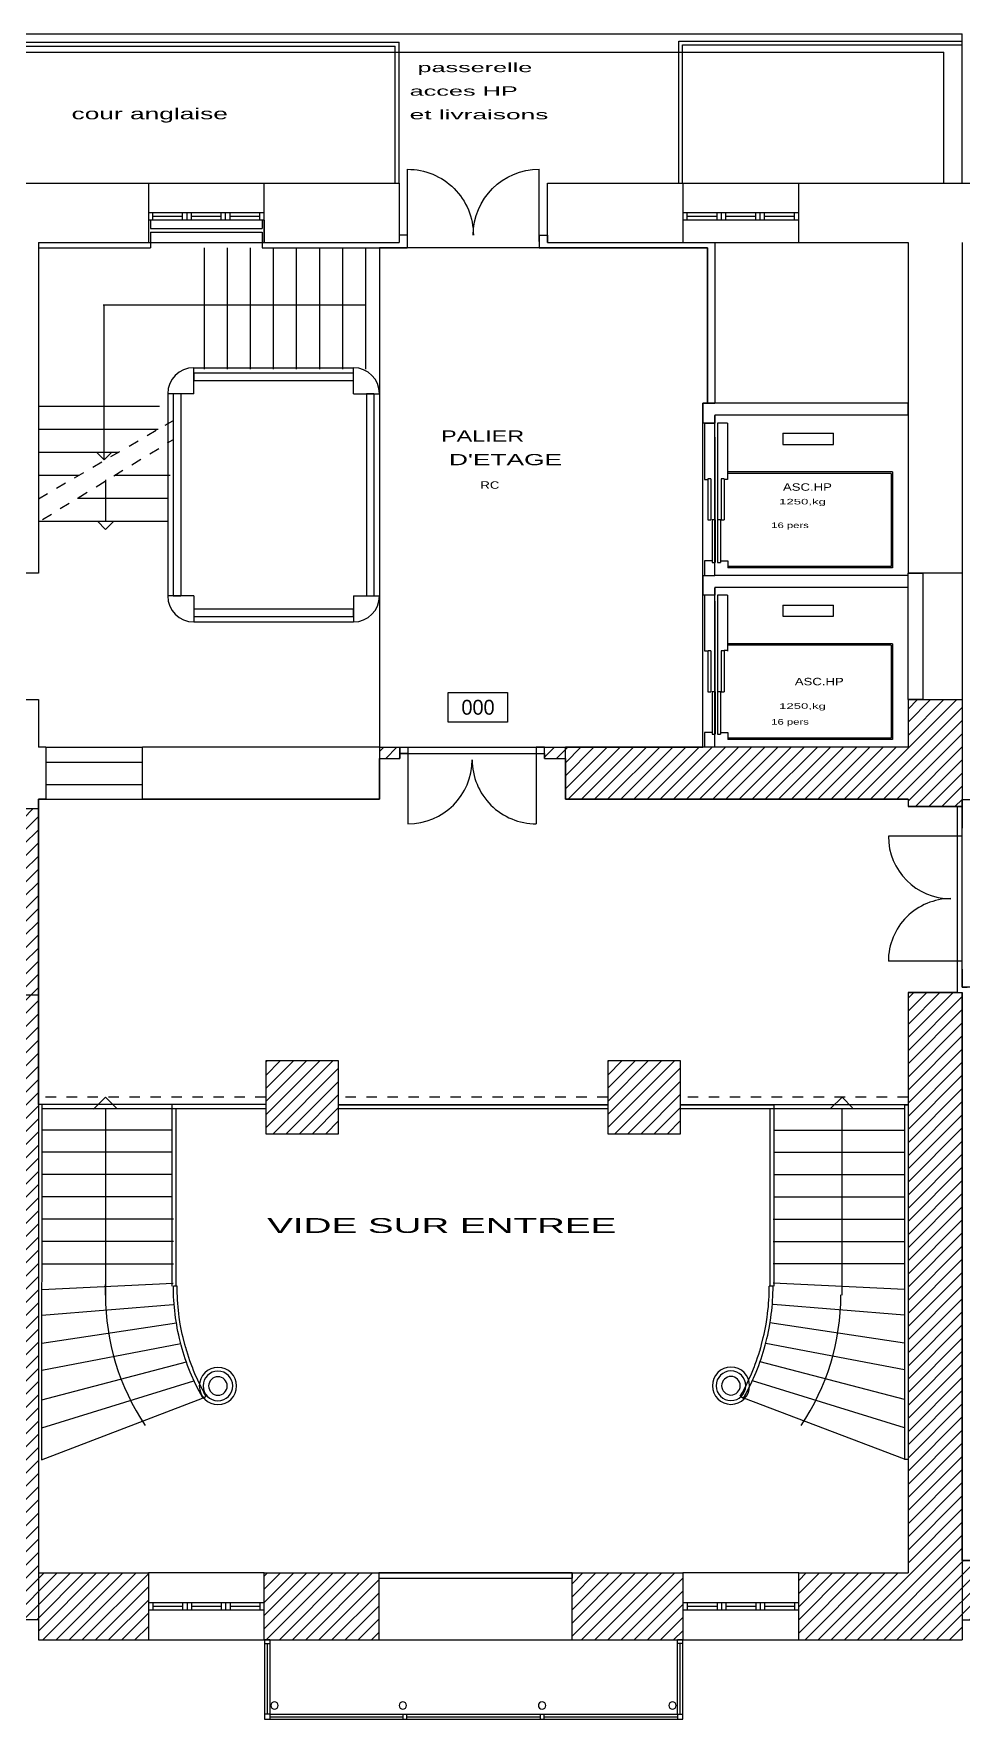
# Model space of a CAD drawing. Extents: x -18.2 to 35.5, y -12.6 to 10.1.
# Drawn here: x 0 to 12.49, y -12.62 to 10.06 of the extents above; entities that cross this region are included whole.
import ezdxf

# ---------------------------------------------------------------- set-up
doc = ezdxf.new("R2010")
doc.units = 0
doc.header["$MEASUREMENT"] = 0
for name, pattern in [('_DASHED', [0.282222, 0.141111, -0.141111]), ('AXES', [50.8, 31.75, -6.35, 6.35, -6.35]), ('TRAIT_PLEIN', [0])]:
    doc.linetypes.add(name, pattern=pattern)
for name, color, linetype in [('ASCENSEURS', 1, 'TRAIT_PLEIN'), ('CLOISENT', 2, 'AXES'), ('ESCALIERS', 3, 'TRAIT_PLEIN'), ('MURSENT', 7, 'TRAIT_PLEIN'), ('PORTE', 3, 'TRAIT_PLEIN'), ('SPACES', 140, 'TRAIT_PLEIN'), ('TEXTES', 6, 'TRAIT_PLEIN'), ('VITRE', 1, 'TRAIT_PLEIN')]:
    doc.layers.add(name, color=color, linetype=linetype)

msp = doc.modelspace()

# ---------------------------------------------------------------- hatches: boundary and pattern name
at = {"layer": 'MURSENT'}
h = msp.add_hatch(dxfattribs=at)
h.set_pattern_fill('ANSI31', color=256, style=0)
h.paths.add_polyline_path([(12.489, 1.103), (11.759, 1.103), (11.759, 0.463), (7.149, 0.463), (7.149, -0.237), (11.759, -0.237), (11.759, -0.337), (12.489, -0.337)])
h = msp.add_hatch(dxfattribs=at)
h.set_pattern_fill('ANSI31', color=256, style=0)
h.paths.add_polyline_path([(4.92, 0.463), (4.649, 0.463), (4.649, 0.313), (4.92, 0.313)])
h.paths.add_polyline_path([(7.149, 0.463), (6.87, 0.463), (6.87, 0.313), (7.149, 0.313)])
h = msp.add_hatch(dxfattribs=at)
h.set_pattern_fill('ANSI31', color=256, style=0)
h.paths.add_polyline_path([(0.059, -0.367), (-0.141, -0.367), (-0.141, -2.867), (0.059, -2.867)])
h = msp.add_hatch(dxfattribs=at)
h.set_pattern_fill('ANSI31', color=256, style=0)
h.paths.add_polyline_path([(0.059, -2.867), (-0.671, -2.867), (-0.671, -10.477), (-1.571, -10.477), (-1.571, -11.277), (0.059, -11.277)])
h.paths.add_polyline_path([(-5.625, -3.879), (-6.475, -3.879), (-6.475, -4.729), (-5.625, -4.729)])
h.paths.add_polyline_path([(-11.153, -3.879), (-12.003, -3.879), (-12.003, -4.729), (-11.153, -4.729)])
h.paths.add_polyline_path([(-16.631, -3.879), (-16.96, -3.879), (-16.96, -3.879), (-17.16, -3.879), (-17.16, -3.879), (-17.481, -3.879), (-17.481, -4.729), (-16.631, -4.729)])
h.paths.add_polyline_path([(-10.511, -10.477), (-11.581, -10.477), (-12.611, -10.477), (-12.611, -11.277), (-10.511, -11.277)])
h.paths.add_polyline_path([(-4.991, -10.477), (-7.091, -10.477), (-7.091, -11.277), (-4.991, -11.277)])
h.paths.add_polyline_path([(4.099, -3.757), (3.609, -3.757), (3.119, -3.757), (3.119, -4.737), (4.099, -4.737)])
h.paths.add_polyline_path([(8.699, -3.757), (8.209, -3.757), (7.719, -3.757), (7.719, -4.737), (8.699, -4.737)])
h.paths.add_polyline_path([(12.489, -2.837), (11.759, -2.837), (11.759, -10.647), (10.289, -10.647), (10.289, -11.547), (12.489, -11.547)])
h.paths.add_polyline_path([(8.729, -10.647), (7.24, -10.647), (7.24, -11.547), (8.729, -11.547)])
h.paths.add_polyline_path([(4.64, -10.647), (3.099, -10.647), (3.099, -11.547), (3.172, -11.547), (4.64, -11.547)])
h.paths.add_polyline_path([(1.539, -10.647), (0.059, -10.647), (0.059, -11.277), (0.059, -11.547), (1.539, -11.547)])
h.paths.add_polyline_path([(13.389, -10.477), (12.489, -10.477), (12.489, -11.277), (13.389, -11.277)])
h.paths.add_polyline_path([(18.904, -10.477), (16.804, -10.477), (16.804, -11.277), (18.904, -11.277)])
h.paths.add_polyline_path([(24.424, -10.477), (22.324, -10.477), (22.324, -11.277), (24.424, -11.277)])

# ---------------------------------------------------------------- linework, layer by layer
at = {"layer": 'ASCENSEURS'}
for p, q in [((9.16, 4.82), (9.021, 4.82)), ((9.021, 4.82), (9.021, 4.072)), ((9.021, 4.813), (9.021, 4.065)), ((9.16, 2.771), (9.16, 4.925)), ((9.331, 4.821), (9.196, 4.821)), ((9.196, 4.821), (9.196, 2.971)), ((9.331, 4.821), (9.331, 4.065)), ((9.16, 4.635), (9.16, 3.043)), ((10.075, 4.687), (10.075, 4.537)), ((10.075, 4.687), (10.756, 4.687)), ((10.075, 4.537), (10.756, 4.537)), ((10.756, 4.537), (10.756, 4.687)), ((9.331, 4.166), (9.331, 4.146)), ((11.551, 4.166), (9.331, 4.166)), ((11.531, 4.146), (9.331, 4.146)), ((11.531, 4.146), (11.531, 2.896)), ((11.551, 4.166), (11.551, 2.876)), ((9.021, 4.065), (9.063, 4.065)), ((9.106, 4.072), (9.066, 4.072)), ((9.066, 4.072), (9.066, 3.521)), ((9.106, 4.072), (9.106, 3.521)), ((9.286, 4.072), (9.246, 4.072)), ((9.246, 4.072), (9.246, 3.521)), ((9.286, 4.072), (9.286, 3.521)), ((9.331, 4.065), (9.291, 4.065)), ((9.066, 3.521), (9.106, 3.521)), ((9.166, 3.521), (9.126, 3.521)), ((9.126, 3.521), (9.126, 2.948)), ((9.166, 3.521), (9.166, 2.948)), ((9.236, 3.521), (9.196, 3.521)), ((9.196, 3.521), (9.196, 2.948)), ((9.236, 3.521), (9.236, 2.948)), ((9.246, 3.521), (9.286, 3.521)), ((9.123, 2.971), (9.021, 2.971)), ((9.021, 2.971), (9.021, 2.771)), ((9.126, 2.948), (9.166, 2.948)), ((9.196, 2.948), (9.236, 2.948)), ((9.236, 2.971), (9.335, 2.971)), ((9.335, 2.971), (9.335, 2.896)), ((9.335, 2.896), (9.335, 2.876)), ((11.531, 2.896), (9.335, 2.896)), ((11.551, 2.876), (9.335, 2.876)), ((9.16, 2.509), (9.021, 2.509)), ((9.021, 2.509), (9.021, 1.761)), ((9.16, 0.46), (9.16, 2.605)), ((9.331, 2.51), (9.196, 2.51)), ((9.196, 2.51), (9.196, 0.66)), ((9.331, 2.51), (9.331, 1.754)), ((9.16, 2.427), (9.16, 0.835)), ((10.075, 2.376), (10.075, 2.226)), ((10.075, 2.376), (10.756, 2.376)), ((10.756, 2.226), (10.756, 2.376)), ((10.075, 2.226), (10.756, 2.226)), ((9.331, 1.855), (9.331, 1.835)), ((11.551, 1.855), (9.331, 1.855)), ((11.531, 1.835), (9.331, 1.835)), ((11.531, 1.835), (11.531, 0.585)), ((11.551, 1.855), (11.551, 0.565)), ((9.021, 1.761), (9.057, 1.761)), ((9.106, 1.761), (9.066, 1.761)), ((9.066, 1.761), (9.066, 1.21)), ((9.106, 1.761), (9.106, 1.21)), ((9.286, 1.761), (9.246, 1.761)), ((9.246, 1.761), (9.246, 1.21)), ((9.331, 1.763), (9.286, 1.763)), ((9.286, 1.761), (9.286, 1.21)), ((9.066, 1.21), (9.106, 1.21)), ((9.166, 1.21), (9.126, 1.21)), ((9.126, 1.21), (9.126, 0.637)), ((9.166, 1.21), (9.166, 0.637)), ((9.236, 1.21), (9.196, 1.21)), ((9.196, 1.21), (9.196, 0.637)), ((9.236, 1.21), (9.236, 0.637)), ((9.246, 1.21), (9.286, 1.21)), ((9.123, 0.66), (9.021, 0.66)), ((9.021, 0.66), (9.021, 0.46)), ((9.126, 0.637), (9.166, 0.637)), ((9.196, 0.637), (9.236, 0.637)), ((9.236, 0.66), (9.335, 0.66)), ((9.335, 0.66), (9.335, 0.585)), ((9.335, 0.585), (9.335, 0.565)), ((11.531, 0.585), (9.335, 0.585)), ((11.551, 0.565), (9.335, 0.565))]:
    msp.add_line(p, q, dxfattribs=at)
at = {"layer": 'CLOISENT'}
for p, q in [((1.569, 7.553), (1.539, 7.553)), ((1.539, 7.553), (1.539, 7.253)), ((1.569, 7.553), (1.569, 7.44)), ((3.099, 7.553), (3.069, 7.553)), ((3.069, 7.553), (3.069, 7.44)), ((3.099, 7.553), (3.099, 7.253)), ((1.569, 7.44), (3.069, 7.44)), ((1.569, 7.39), (3.069, 7.39)), ((1.569, 7.39), (1.569, 7.183)), ((3.069, 7.39), (3.069, 7.183)), ((4.911, 7.358), (5.022, 7.358)), ((4.911, 7.358), (4.911, 7.253)), ((5.022, 7.358), (5.022, 7.183)), ((6.797, 7.353), (6.911, 7.353)), ((6.797, 7.353), (6.797, 7.183)), ((6.911, 7.353), (6.911, 7.253)), ((0.059, 7.253), (0.059, 7.253)), ((0.059, 7.253), (1.539, 7.253)), ((0.059, 7.253), (0.059, 7.183)), ((0.059, 7.183), (1.569, 7.183)), ((3.069, 7.183), (5.022, 7.183)), ((3.099, 7.253), (4.911, 7.253)), ((6.797, 7.183), (9.06, 7.183)), ((6.911, 7.253), (9.16, 7.253)), ((9.06, 7.183), (9.06, 5.09)), ((9.16, 7.253), (9.16, 5.09)), ((9.16, 6.957), (9.16, 5.365)), ((9.06, 5.09), (9.16, 5.09)), ((4.92, 0.463), (5.032, 0.463)), ((4.92, 0.379), (4.92, 0.463)), ((5.032, 0.463), (5.032, 0.379)), ((6.87, 0.463), (6.758, 0.463)), ((6.758, 0.463), (6.758, 0.379)), ((6.87, 0.379), (6.87, 0.463)), ((5.032, 0.379), (4.92, 0.379)), ((6.758, 0.379), (6.87, 0.379)), ((12.419, -0.337), (12.419, -0.625)), ((12.419, -0.337), (12.489, -0.337)), ((12.489, -0.337), (12.489, -0.625)), ((12.419, -0.625), (12.419, -0.73)), ((12.489, -0.73), (12.489, -0.625)), ((12.419, -0.73), (12.489, -0.73)), ((12.42, -2.417), (12.42, -2.525)), ((12.489, -2.417), (12.42, -2.417)), ((12.489, -2.525), (12.489, -2.417)), ((12.419, -2.525), (12.419, -2.836)), ((12.489, -2.525), (12.489, -2.767)), ((12.419, -2.836), (12.489, -2.837)), ((12.489, -2.767), (12.553, -2.767)), ((12.489, -10.477), (12.489, -2.837)), ((7.24, -10.647), (4.64, -10.647)), ((4.64, -10.647), (7.24, -10.647)), ((4.64, -10.647), (4.64, -10.717)), ((7.24, -10.647), (7.24, -10.717)), ((12.489, -10.477), (13.389, -10.477)), ((4.64, -10.717), (7.24, -10.717))]:
    msp.add_line(p, q, dxfattribs=at)
at = {"layer": 'ESCALIERS'}
for p, q in [((2.294, 5.55), (2.294, 7.183)), ((2.604, 5.55), (2.604, 7.183)), ((2.914, 5.55), (2.914, 7.183)), ((3.224, 5.55), (3.224, 7.183)), ((3.534, 5.55), (3.534, 7.183)), ((3.844, 5.55), (3.844, 7.183)), ((4.154, 5.55), (4.154, 7.183)), ((4.464, 5.55), (4.464, 7.183)), ((4.464, 6.411), (0.932, 6.411)), ((0.945, 4.33), (0.945, 6.411)), ((0.074, 5.053), (1.687, 5.053)), ((0.059, 4.743), (1.673, 4.743)), ((0.059, 4.433), (1.14, 4.433)), ((0.945, 4.33), (0.842, 4.433)), ((0.945, 4.33), (1.046, 4.431)), ((0.059, 4.123), (0.607, 4.123)), ((1.091, 4.123), (1.831, 4.123)), ((0.962, 4.058), (0.962, 3.503)), ((0.585, 3.813), (1.799, 3.813)), ((0.059, 3.503), (1.799, 3.503)), ((0.962, 3.392), (0.853, 3.506)), ((0.962, 3.392), (1.076, 3.506)), ((0.962, -4.247), (0.803, -4.406)), ((0.962, -4.247), (1.114, -4.399)), ((10.871, -4.247), (10.718, -4.4)), ((10.871, -4.247), (11.014, -4.389)), ((0.108, -4.342), (0.059, -4.342)), ((0.108, -4.342), (0.103, -9.124)), ((0.109, -4.397), (3.119, -4.397)), ((0.962, -4.402), (0.962, -6.907)), ((3.119, -4.342), (1.86, -4.342)), ((1.86, -6.788), (1.86, -4.342)), ((1.915, -6.788), (1.915, -4.397)), ((4.099, -4.349), (7.719, -4.349)), ((4.099, -4.397), (7.719, -4.397)), ((8.699, -4.35), (9.958, -4.35)), ((8.699, -4.397), (11.709, -4.397)), ((9.904, -6.788), (9.904, -4.397)), ((9.958, -6.788), (9.958, -4.35)), ((10.868, -4.402), (10.868, -6.907)), ((11.713, -4.35), (11.761, -4.35)), ((11.713, -4.35), (11.713, -9.116)), ((1.862, -4.688), (0.107, -4.688)), ((9.956, -4.688), (11.713, -4.688)), ((1.862, -4.987), (0.109, -4.987)), ((9.956, -4.987), (11.713, -4.987)), ((1.862, -5.287), (0.107, -5.287)), ((9.956, -5.287), (11.709, -5.287)), ((1.862, -5.587), (0.105, -5.587)), ((9.956, -5.587), (11.713, -5.587)), ((1.875, -5.887), (0.107, -5.887)), ((9.943, -5.887), (11.713, -5.887)), ((1.875, -6.187), (0.106, -6.185)), ((9.943, -6.187), (11.713, -6.187)), ((0.106, -6.487), (1.875, -6.488)), ((11.713, -6.487), (9.943, -6.488)), ((0.105, -6.835), (1.872, -6.75)), ((1.925, -6.787), (1.875, -6.788)), ((1.876, -6.835), (1.875, -6.788)), ((1.926, -6.835), (1.925, -6.787)), ((9.943, -6.788), (9.893, -6.787)), ((9.893, -6.835), (9.893, -6.787)), ((9.943, -6.835), (9.943, -6.788)), ((11.713, -6.835), (9.947, -6.75)), ((1.877, -6.882), (1.876, -6.835)), ((1.879, -6.93), (1.877, -6.882)), ((1.881, -6.977), (1.879, -6.93)), ((1.885, -7.024), (1.881, -6.977)), ((1.889, -7.072), (1.885, -7.024)), ((1.927, -6.881), (1.926, -6.834)), ((1.929, -6.928), (1.927, -6.88)), ((1.931, -6.974), (1.929, -6.927)), ((1.934, -7.021), (1.931, -6.974)), ((1.938, -7.067), (1.934, -7.02)), ((9.88, -7.067), (9.884, -7.02)), ((9.884, -7.021), (9.887, -6.974)), ((9.887, -6.974), (9.89, -6.927)), ((9.89, -6.928), (9.892, -6.88)), ((9.892, -6.881), (9.893, -6.834)), ((9.93, -7.072), (9.934, -7.024)), ((9.934, -7.024), (9.937, -6.977)), ((9.934, -7.024), (9.934, -7.024)), ((9.937, -6.977), (9.94, -6.93)), ((9.94, -6.93), (9.942, -6.882)), ((9.942, -6.882), (9.943, -6.835)), ((0.105, -7.179), (1.874, -7.036)), ((1.893, -7.119), (1.889, -7.072)), ((1.893, -7.119), (1.893, -7.119)), ((1.899, -7.166), (1.893, -7.119)), ((1.905, -7.213), (1.899, -7.166)), ((1.92, -7.306), (1.905, -7.213)), ((1.943, -7.114), (1.938, -7.066)), ((1.949, -7.16), (1.943, -7.113)), ((1.955, -7.206), (1.948, -7.159)), ((1.969, -7.298), (1.955, -7.206)), ((9.849, -7.298), (9.864, -7.206)), ((9.864, -7.206), (9.87, -7.159)), ((9.87, -7.16), (9.875, -7.113)), ((9.875, -7.114), (9.88, -7.066)), ((9.899, -7.306), (9.913, -7.213)), ((9.913, -7.213), (9.92, -7.166)), ((9.92, -7.166), (9.925, -7.119)), ((9.925, -7.119), (9.93, -7.072)), ((11.713, -7.179), (9.944, -7.036)), ((0.105, -7.557), (1.916, -7.28)), ((1.928, -7.353), (1.92, -7.306)), ((1.937, -7.399), (1.928, -7.353)), ((1.947, -7.446), (1.937, -7.399)), ((1.958, -7.492), (1.947, -7.446)), ((1.977, -7.344), (1.969, -7.298)), ((1.986, -7.39), (1.977, -7.343)), ((1.996, -7.435), (1.986, -7.389)), ((2.006, -7.48), (1.996, -7.435)), ((2.029, -7.571), (2.006, -7.48)), ((9.789, -7.571), (9.812, -7.48)), ((9.812, -7.48), (9.823, -7.435)), ((9.822, -7.435), (9.832, -7.389)), ((9.832, -7.39), (9.841, -7.343)), ((9.841, -7.344), (9.849, -7.298)), ((9.861, -7.492), (9.871, -7.446)), ((9.871, -7.446), (9.881, -7.399)), ((9.881, -7.399), (9.89, -7.353)), ((9.89, -7.353), (9.899, -7.306)), ((11.713, -7.557), (9.902, -7.28)), ((0.104, -7.917), (1.975, -7.561)), ((1.981, -7.584), (1.958, -7.492)), ((1.993, -7.629), (1.981, -7.584)), ((2.007, -7.675), (1.993, -7.629)), ((2.021, -7.72), (2.007, -7.675)), ((2.042, -7.616), (2.029, -7.571)), ((2.055, -7.661), (2.041, -7.615)), ((2.069, -7.705), (2.055, -7.66)), ((2.083, -7.75), (2.068, -7.705)), ((9.735, -7.75), (9.75, -7.705)), ((9.75, -7.705), (9.764, -7.66)), ((9.764, -7.661), (9.777, -7.615)), ((9.777, -7.616), (9.789, -7.571)), ((9.797, -7.72), (9.812, -7.675)), ((9.812, -7.675), (9.825, -7.629)), ((9.825, -7.629), (9.838, -7.584)), ((9.825, -7.629), (9.825, -7.629)), ((9.838, -7.584), (9.861, -7.492)), ((11.713, -7.916), (9.844, -7.561)), ((0.104, -8.316), (2.05, -7.806)), ((2.021, -7.72), (2.021, -7.72)), ((2.036, -7.765), (2.021, -7.72)), ((2.051, -7.81), (2.036, -7.765)), ((2.067, -7.854), (2.051, -7.81)), ((2.067, -7.854), (2.067, -7.854)), ((2.084, -7.899), (2.067, -7.854)), ((2.098, -7.794), (2.083, -7.749)), ((2.102, -7.943), (2.084, -7.899)), ((2.084, -7.899), (2.084, -7.899)), ((2.114, -7.837), (2.098, -7.793)), ((2.131, -7.881), (2.114, -7.837)), ((2.148, -7.924), (2.131, -7.88)), ((2.166, -7.967), (2.148, -7.923)), ((9.652, -7.967), (9.67, -7.923)), ((9.67, -7.924), (9.688, -7.88)), ((9.687, -7.881), (9.704, -7.837)), ((9.704, -7.837), (9.72, -7.793)), ((9.717, -7.943), (9.734, -7.899)), ((9.72, -7.794), (9.735, -7.749)), ((9.734, -7.899), (9.751, -7.854)), ((9.734, -7.899), (9.734, -7.899)), ((9.751, -7.854), (9.767, -7.81)), ((9.767, -7.81), (9.783, -7.765)), ((9.767, -7.81), (9.767, -7.81)), ((11.713, -8.315), (9.769, -7.806)), ((9.783, -7.765), (9.797, -7.72)), ((0.104, -8.695), (2.153, -8.062)), ((2.12, -7.986), (2.102, -7.943)), ((2.159, -8.073), (2.12, -7.986)), ((2.179, -8.116), (2.159, -8.073)), ((2.204, -8.052), (2.166, -7.967)), ((2.221, -8.201), (2.179, -8.116)), ((2.224, -8.094), (2.204, -8.052)), ((2.266, -8.178), (2.224, -8.094)), ((9.553, -8.178), (9.595, -8.094)), ((9.595, -8.094), (9.614, -8.052)), ((9.597, -8.201), (9.64, -8.116)), ((9.614, -8.052), (9.652, -7.967)), ((9.64, -8.116), (9.66, -8.073)), ((9.66, -8.073), (9.698, -7.986)), ((11.712, -8.694), (9.665, -8.062)), ((9.698, -7.986), (9.717, -7.943)), ((0.103, -9.124), (2.268, -8.295)), ((2.243, -8.242), (2.221, -8.201)), ((2.271, -8.294), (2.243, -8.242)), ((2.288, -8.219), (2.266, -8.178)), ((2.271, -8.294), (2.315, -8.269)), ((2.315, -8.269), (2.287, -8.218)), ((9.503, -8.269), (9.531, -8.218)), ((9.503, -8.269), (9.547, -8.294)), ((9.531, -8.219), (9.553, -8.178)), ((9.547, -8.294), (9.575, -8.242)), ((11.713, -9.116), (9.55, -8.295)), ((9.575, -8.242), (9.597, -8.201)), ((11.713, -9.116), (11.759, -9.116))]:
    msp.add_line(p, q, dxfattribs=at)
at = {"layer": 'ESCALIERS', "linetype": '_DASHED'}
for p, q in [((0.059, 3.805), (1.866, 4.855)), ((0.114, 3.525), (1.866, 4.599)), ((3.119, -4.247), (0.059, -4.247)), ((7.719, -4.247), (4.099, -4.247)), ((11.759, -4.247), (8.699, -4.247)), ((0.962, -4.402), (0.962, -6.389)), ((0.962, -6.907), (0.962, -6.639))]:
    msp.add_line(p, q, dxfattribs=at)
at = {"layer": 'ESCALIERS'}
for centre, start, end in [((4.112, -6.905), 180.0301, 213.9012), ((7.706, -6.905), 326.0988, 359.9699)]:
    msp.add_arc(centre, 3.15, start, end, dxfattribs=at)
for centre in [(3.236, -12.43), (4.962, -12.43), (6.836, -12.43), (8.59, -12.43)]:
    msp.add_ellipse(centre, major_axis=(-0.0354, 0.0354), ratio=1, start_param=-0.785398, end_param=5.497787, dxfattribs=at)
at = {"layer": 'MURSENT'}
for p, q in [((-11.58, 10.062), (12.489, 10.062)), ((12.489, 8.053), (12.489, 10.062)), ((-11.48, 9.946), (4.911, 9.946)), ((-11.43, 9.896), (4.861, 9.896)), ((-11.33, 9.812), (12.239, 9.812)), ((4.861, 8.053), (4.861, 9.896)), ((4.911, 8.053), (4.911, 9.946)), ((8.676, 9.961), (12.487, 9.961)), ((8.676, 8.053), (8.676, 9.961)), ((8.726, 9.911), (12.487, 9.911)), ((8.726, 8.053), (8.726, 9.911)), ((12.239, 8.053), (12.239, 9.812)), ((12.487, 9.911), (12.487, 9.961)), ((-18.17, 8.053), (4.911, 8.053)), ((1.539, 8.053), (1.539, 7.253)), ((3.099, 7.253), (3.099, 8.053)), ((4.911, 8.053), (4.911, 7.253)), ((6.911, 7.253), (6.911, 8.053)), ((6.911, 8.053), (31.84, 8.053)), ((8.729, 8.053), (8.729, 7.253)), ((10.289, 7.253), (10.289, 8.053)), ((0.059, 7.253), (1.539, 7.253)), ((0.059, 7.253), (0.059, 2.803)), ((1.539, 7.253), (3.099, 7.253)), ((3.099, 7.253), (4.911, 7.253)), ((6.911, 7.253), (8.729, 7.253)), ((8.729, 7.253), (10.289, 7.253)), ((8.729, 7.253), (10.289, 7.253)), ((10.289, 7.253), (11.759, 7.253)), ((11.759, 7.253), (11.759, 2.803)), ((12.489, 7.253), (12.489, 2.803)), ((2.149, 5.568), (4.299, 5.568)), ((2.149, 5.218), (2.149, 5.568)), ((2.149, 5.493), (2.149, 5.393)), ((4.299, 5.493), (2.149, 5.493)), ((4.299, 5.218), (4.299, 5.568)), ((4.299, 5.393), (4.299, 5.493)), ((1.799, 5.218), (1.799, 2.498)), ((2.149, 5.218), (1.799, 5.218)), ((1.974, 5.218), (1.874, 5.218)), ((1.874, 5.218), (1.874, 2.498)), ((1.974, 5.218), (1.974, 2.498)), ((4.299, 5.393), (2.149, 5.393)), ((4.299, 5.218), (4.649, 5.218)), ((4.574, 5.218), (4.474, 5.218)), ((4.474, 5.218), (4.474, 2.498)), ((4.574, 5.218), (4.574, 2.498)), ((4.649, 5.218), (4.649, 2.498)), ((11.76, 5.09), (9, 5.09)), ((9, 5.09), (9, 4.821)), ((11.76, 4.93), (11.76, 5.09)), ((9.16, 4.821), (9, 4.821)), ((11.76, 4.93), (9.16, 4.93)), ((9.16, 4.93), (9.16, 4.821)), ((0.059, 2.803), (-0.671, 2.803)), ((9, 2.771), (9, 2.51)), ((9, 2.771), (9.16, 2.771)), ((11.76, 2.771), (9.16, 2.771)), ((11.759, 2.803), (11.959, 2.803)), ((11.759, 1.103), (11.759, 2.803)), ((12.489, 2.803), (11.759, 2.803)), ((11.76, 2.611), (11.76, 2.771)), ((11.959, 2.803), (11.959, 1.103)), ((12.489, 2.803), (12.489, 1.103)), ((2.149, 2.498), (1.799, 2.498)), ((1.874, 2.498), (1.974, 2.498)), ((2.149, 2.498), (2.149, 2.148)), ((4.299, 2.498), (4.649, 2.498)), ((4.299, 2.498), (4.299, 2.148)), ((4.474, 2.498), (4.574, 2.498)), ((9.16, 2.51), (9, 2.51)), ((9.156, 2.51), (9.16, 2.513)), ((11.76, 2.611), (9.16, 2.611)), ((9.16, 2.611), (9.16, 2.51)), ((2.149, 2.323), (2.149, 2.223)), ((2.149, 2.323), (4.299, 2.323)), ((4.299, 2.223), (4.299, 2.323)), ((2.149, 2.223), (4.299, 2.223)), ((2.149, 2.148), (4.299, 2.148)), ((-0.671, 1.103), (0.059, 1.103)), ((0.059, 1.103), (0.059, 0.463)), ((11.959, 1.103), (11.759, 1.103)), ((11.759, 1.103), (11.759, 0.463)), ((11.759, 1.103), (12.489, 1.103)), ((12.489, 1.103), (12.489, -0.337)), ((0.159, 0.463), (0.059, 0.463)), ((0.159, 0.463), (1.459, 0.463)), ((0.159, 0.463), (0.159, -0.237)), ((4.649, 0.463), (1.459, 0.463)), ((1.459, -0.237), (1.459, 0.463)), ((4.649, 0.463), (4.92, 0.463)), ((4.649, 0.463), (4.649, -0.237)), ((4.92, 0.463), (4.92, 0.313)), ((6.87, 0.463), (7.151, 0.463)), ((6.87, 0.313), (6.87, 0.463)), ((11.759, 0.463), (7.149, 0.463)), ((7.149, -0.237), (7.149, 0.463)), ((0.159, 0.263), (1.459, 0.263)), ((4.649, 0.313), (4.92, 0.313)), ((6.87, 0.313), (7.149, 0.313)), ((0.159, -0.037), (0.159, -0.237)), ((0.159, -0.037), (1.459, -0.037)), ((1.459, -0.237), (1.459, -0.037)), ((0.059, -0.367), (-0.671, -0.367)), ((0.159, -0.237), (0.059, -0.237)), ((0.059, -0.237), (0.059, -0.367)), ((0.059, -0.372), (0.059, -2.867)), ((0.159, -0.237), (1.459, -0.237)), ((4.649, -0.237), (1.459, -0.237)), ((11.759, -0.237), (7.149, -0.237)), ((11.759, -0.237), (11.759, -0.337)), ((12.489, -0.337), (11.759, -0.337)), ((-0.671, -2.867), (0.059, -2.867)), ((0.059, -2.867), (0.059, -11.277)), ((11.759, -2.837), (11.759, -10.647)), ((11.759, -2.837), (12.489, -2.837)), ((12.489, -2.837), (12.489, -11.547)), ((3.609, -3.757), (3.119, -3.757)), ((3.119, -3.757), (3.119, -4.737)), ((4.099, -3.757), (3.609, -3.757)), ((4.099, -4.737), (4.099, -3.757)), ((8.209, -3.757), (7.719, -3.757)), ((7.719, -3.757), (7.719, -4.737)), ((8.699, -3.757), (8.209, -3.757)), ((8.699, -4.737), (8.699, -3.757)), ((3.119, -4.737), (4.099, -4.737)), ((7.719, -4.737), (8.699, -4.737)), ((0.059, -10.647), (0.059, -11.547)), ((0.059, -10.647), (1.539, -10.647)), ((1.539, -10.647), (1.539, -11.547)), ((3.099, -10.647), (1.539, -10.647)), ((3.099, -10.647), (4.64, -10.647)), ((3.099, -11.547), (3.099, -10.647)), ((4.64, -10.647), (4.64, -11.547)), ((7.24, -10.647), (8.729, -10.647)), ((7.24, -11.547), (7.24, -10.647)), ((8.729, -10.647), (8.729, -11.547)), ((10.289, -10.647), (8.729, -10.647)), ((10.289, -10.647), (11.759, -10.647)), ((10.289, -11.547), (10.289, -10.647)), ((14.939, -10.477), (12.489, -10.477)), ((0.059, -11.277), (-1.571, -11.277)), ((12.489, -11.277), (13.389, -11.277)), ((0.059, -11.547), (1.539, -11.547)), ((1.539, -11.547), (3.099, -11.547)), ((3.099, -11.547), (4.64, -11.547)), ((4.64, -11.547), (7.24, -11.547)), ((7.24, -11.547), (8.729, -11.547)), ((8.729, -11.547), (10.289, -11.547)), ((10.289, -11.547), (12.489, -11.547))]:
    msp.add_line(p, q, dxfattribs=at)
for centre, start, end in [((2.149, 5.218), 90, 180), ((4.299, 5.218), 0, 90), ((2.149, 2.498), 180, 270), ((4.299, 2.498), 270, 0)]:
    msp.add_arc(centre, 0.35, start, end, dxfattribs=at)
for centre, major_axis, start_param, end_param in [((2.475, -8.131), (0.177, 0.177), 0.785398, 7.068583), ((2.475, -8.131), (-0.141, 0.141), -0.785398, 5.497787), ((9.377, -8.128), (0.177, 0.177), 0.785398, 7.068583), ((9.377, -8.128), (-0.141, 0.141), -0.785398, 5.497787), ((2.475, -8.131), (0.0884, 0.0884), 0.785398, 7.068583), ((9.377, -8.128), (-0.0884, 0.0884), -0.785398, 5.497787)]:
    msp.add_ellipse(centre, major_axis=major_axis, ratio=1, start_param=start_param, end_param=end_param, dxfattribs=at)
at = {"layer": 'PORTE'}
for p, q in [((5.026, 7.266), (5.026, 8.239)), ((6.796, 7.266), (6.796, 8.239)), ((5.032, 0.379), (5.032, -0.57)), ((6.758, 0.379), (6.758, -0.57)), ((12.419, -0.734), (11.495, -0.734)), ((12.419, -2.416), (11.495, -2.416))]:
    msp.add_line(p, q, dxfattribs=at)
at = {"layer": 'PORTE', "extrusion": (0, 0, -1)}
for centre, major_axis, start_param, end_param in [((5.026, 7.353), (-0.626, 0.626), 0.785398, 2.356195), ((6.796, 7.353), (0.626, 0.626), 3.926991, 5.497787)]:
    msp.add_ellipse(centre, major_axis=major_axis, ratio=1, start_param=start_param, end_param=end_param, dxfattribs=at)
at = {"layer": 'PORTE'}
for centre, major_axis, start_param, end_param in [((5.032, 0.294), (-0.61, 0.61), 2.356195, 3.926991), ((6.758, 0.294), (-0.61, 0.61), 0.785398, 2.356195), ((12.336, -0.734), (0.595, 0.595), 2.356195, 3.926991), ((12.336, -2.416), (0.595, 0.595), 0.785398, 2.356195)]:
    msp.add_ellipse(centre, major_axis=major_axis, ratio=1, start_param=start_param, end_param=end_param, dxfattribs=at)
at = {"layer": 'SPACES'}
for points in [[(4.649, 7.183), (4.649, 0.463), (8.998, 0.463), (9, 5.09), (9.06, 5.09), (9.06, 7.183), (4.649, 7.183), (4.649, 7.183)], [(0.059, -0.237), (4.649, -0.237), (4.649, 0.313), (4.92, 0.313), (4.92, 0.379), (6.87, 0.379), (6.87, 0.313), (7.149, 0.313), (7.149, -0.237), (11.759, -0.237), (11.759, -0.337), (12.419, -0.337), (12.419, -2.836), (11.759, -2.836), (11.759, -4.35), (8.699, -4.35), (8.699, -3.757), (7.719, -3.757), (7.719, -4.349), (4.099, -4.349), (4.099, -3.757), (3.119, -3.757), (3.119, -4.342), (0.059, -4.342), (0.059, -0.237)], [(12.489, -0.241), (14.71, -0.241), (14.709, -4.105), (13.602, -4.105), (13.602, -2.767), (12.489, -2.767), (12.489, -0.241)]]:
    msp.add_lwpolyline(points, dxfattribs=at)
at = {"layer": 'TEXTES'}
msp.add_lwpolyline([(5.571, 1.201), (6.369, 1.201), (6.369, 0.8), (5.571, 0.8)], close=True, dxfattribs=at)
at = {"layer": 'VITRE'}
for p, q in [((3.1, 7.653), (1.539, 7.653)), ((3.099, 7.553), (1.539, 7.553)), ((1.598, 7.553), (1.598, 7.653)), ((2, 7.603), (1.598, 7.603)), ((2, 7.553), (2, 7.653)), ((2.059, 7.553), (2.059, 7.653)), ((2.119, 7.553), (2.119, 7.653)), ((2.52, 7.603), (2.119, 7.603)), ((2.52, 7.553), (2.52, 7.653)), ((2.579, 7.553), (2.579, 7.653)), ((2.639, 7.553), (2.639, 7.653)), ((3.04, 7.603), (2.639, 7.603)), ((3.04, 7.553), (3.04, 7.653)), ((10.29, 7.653), (8.729, 7.653)), ((10.289, 7.553), (8.729, 7.553)), ((8.788, 7.553), (8.788, 7.653)), ((9.19, 7.603), (8.788, 7.603)), ((9.19, 7.553), (9.19, 7.653)), ((9.249, 7.553), (9.249, 7.653)), ((9.309, 7.553), (9.309, 7.653)), ((9.71, 7.603), (9.309, 7.603)), ((9.71, 7.553), (9.71, 7.653)), ((9.769, 7.553), (9.769, 7.653)), ((9.829, 7.553), (9.829, 7.653)), ((10.23, 7.603), (9.829, 7.603)), ((10.23, 7.553), (10.23, 7.653)), ((3.099, -11.047), (1.539, -11.047)), ((1.598, -11.047), (1.598, -11.147)), ((2, -11.097), (1.598, -11.097)), ((2, -11.047), (2, -11.147)), ((2.059, -11.047), (2.059, -11.147)), ((2.119, -11.047), (2.119, -11.147)), ((2.52, -11.097), (2.119, -11.097)), ((2.52, -11.047), (2.52, -11.147)), ((2.579, -11.047), (2.579, -11.147)), ((2.639, -11.047), (2.639, -11.147)), ((3.04, -11.097), (2.639, -11.097)), ((3.04, -11.047), (3.04, -11.147)), ((10.289, -11.047), (8.729, -11.047)), ((8.788, -11.047), (8.788, -11.147)), ((9.19, -11.097), (8.788, -11.097)), ((9.19, -11.047), (9.19, -11.147)), ((9.249, -11.047), (9.249, -11.147)), ((9.309, -11.047), (9.309, -11.147)), ((9.71, -11.097), (9.309, -11.097)), ((9.71, -11.047), (9.71, -11.147)), ((9.769, -11.047), (9.769, -11.147)), ((9.829, -11.047), (9.829, -11.147)), ((10.23, -11.097), (9.829, -11.097)), ((10.23, -11.047), (10.23, -11.147)), ((3.1, -11.147), (1.539, -11.147)), ((10.29, -11.147), (8.729, -11.147)), ((3.172, -11.547), (3.102, -11.547)), ((3.102, -11.547), (3.102, -12.615)), ((3.172, -11.547), (3.172, -12.545)), ((8.729, -11.547), (8.659, -11.547)), ((8.659, -12.545), (8.659, -11.547)), ((8.729, -12.615), (8.729, -11.547)), ((3.102, -11.596), (3.172, -11.596)), ((3.137, -11.596), (3.137, -12.545)), ((8.658, -11.591), (8.729, -11.591)), ((8.694, -12.545), (8.694, -11.591)), ((3.172, -12.545), (3.102, -12.545)), ((3.102, -12.615), (8.729, -12.615)), ((3.172, -12.545), (3.172, -12.614)), ((3.172, -12.545), (8.659, -12.545)), ((3.172, -12.58), (4.962, -12.58)), ((4.962, -12.545), (4.962, -12.615)), ((5.015, -12.615), (5.015, -12.547)), ((5.015, -12.581), (6.813, -12.581)), ((6.813, -12.615), (6.813, -12.546)), ((6.861, -12.546), (6.861, -12.615)), ((6.861, -12.581), (8.659, -12.581)), ((8.659, -12.545), (8.659, -12.615)), ((8.659, -12.545), (8.729, -12.545))]:
    msp.add_line(p, q, dxfattribs=at)

# ---------------------------------------------------------------- texts
at = {"layer": 'TEXTES'}
for s, height, width, p in [('passerelle  ', 0.125, 2.027067, (5.16, 9.545)), ('acces HP', 0.125, 2.033846, (5.054, 9.228)), ('cour anglaise', 0.15, 1.762667, (0.506, 8.911)), ('et livraisons', 0.125, 2.1152, (5.054, 8.911)), ('PALIER   ', 0.15, 1.566815, (5.477, 4.575)), ("D'ETAGE", 0.15, 1.762667, (5.583, 4.257)), ('RC', 0.1, 1.322, (6.006, 3.94)), ('ASC.HP', 0.1, 1.322, (10.077, 3.913)), ('1250,kg', 0.075, 1.762667, (10.025, 3.729)), ('16 pers', 0.075, 1.510857, (9.919, 3.411)), ('ASC.HP', 0.1, 1.322, (10.236, 1.296)), ('1250,kg', 0.075, 1.762667, (10.025, 0.979)), ('16 pers', 0.075, 1.510857, (9.919, 0.767)), ('VIDE SUR ENTREE', 0.2, 1.938933, (3.138, -6.072))]:
    msp.add_text(s, height=height, dxfattribs=dict(at, width=width)).set_placement(p)
at = {"layer": 'TEXTES', "insert": (5.974, 0.999), "char_height": 0.2, "width": 0.775, "attachment_point": 5}
msp.add_mtext('000', dxfattribs=at)

doc.saveas('drawing.dxf')
